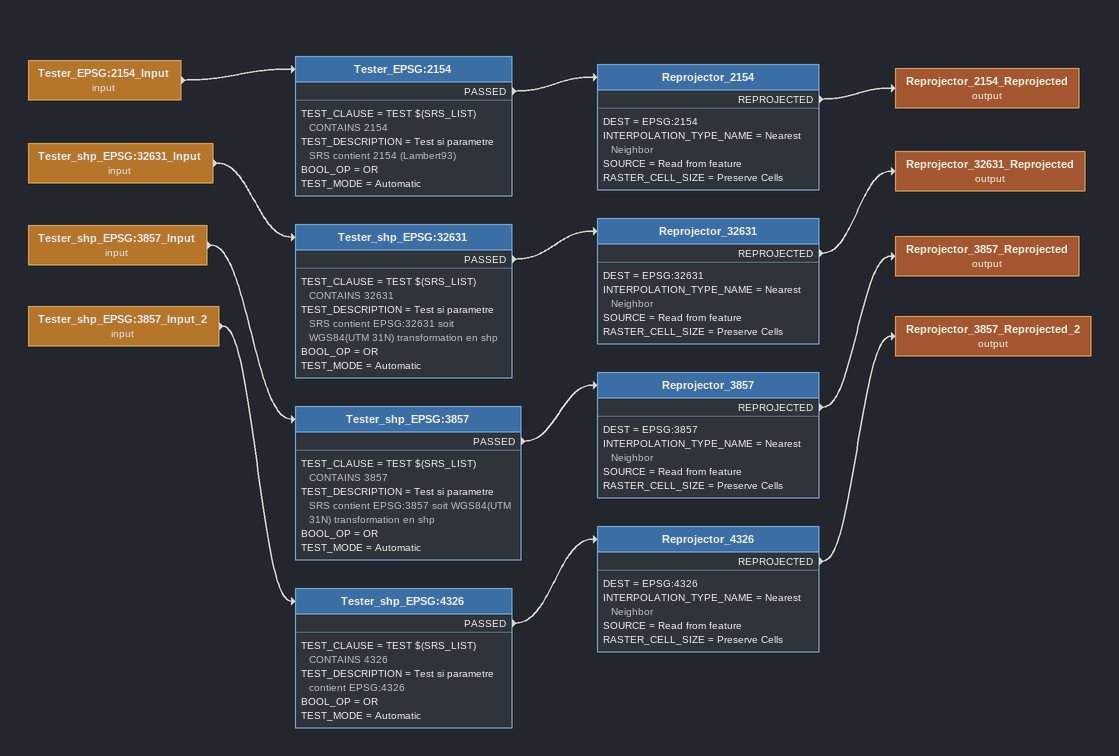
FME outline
Tester_EPSG:2154_Input (input)
    -> Tester_EPSG:2154
Tester_EPSG:2154
    TEST_CLAUSE = TEST $(SRS_LIST) CONTAINS 2154
    TEST_DESCRIPTION = Test si parametre SRS contient 2154 (Lambert93)
    BOOL_OP = OR
    TEST_MODE = Automatic
    PASSED -> Reprojector_2154
Reprojector_2154
    DEST = EPSG:2154
    INTERPOLATION_TYPE_NAME = Nearest Neighbor
    SOURCE = Read from feature
    RASTER_CELL_SIZE = Preserve Cells
    REPROJECTED -> Reprojector_2154_Reprojected (output)
Reprojector_2154_Reprojected (output)
Tester_shp_EPSG:32631_Input (input)
    -> Tester_shp_EPSG:32631
Tester_shp_EPSG:32631
    TEST_CLAUSE = TEST $(SRS_LIST) CONTAINS 32631
    TEST_DESCRIPTION = Test si parametre SRS contient EPSG:32631 soit WGS84(UTM 31N) transformation en shp
    BOOL_OP = OR
    TEST_MODE = Automatic
    PASSED -> Reprojector_32631
Reprojector_32631
    DEST = EPSG:32631
    INTERPOLATION_TYPE_NAME = Nearest Neighbor
    SOURCE = Read from feature
    RASTER_CELL_SIZE = Preserve Cells
    REPROJECTED -> Reprojector_32631_Reprojected (output)
Reprojector_32631_Reprojected (output)
Tester_shp_EPSG:3857_Input (input)
    -> Tester_shp_EPSG:3857
Tester_shp_EPSG:3857
    TEST_CLAUSE = TEST $(SRS_LIST) CONTAINS 3857
    TEST_DESCRIPTION = Test si parametre SRS contient EPSG:3857 soit WGS84(UTM 31N) transformation en shp
    BOOL_OP = OR
    TEST_MODE = Automatic
    PASSED -> Reprojector_3857
Reprojector_3857
    DEST = EPSG:3857
    INTERPOLATION_TYPE_NAME = Nearest Neighbor
    SOURCE = Read from feature
    RASTER_CELL_SIZE = Preserve Cells
    REPROJECTED -> Reprojector_3857_Reprojected (output)
Reprojector_3857_Reprojected (output)
Tester_shp_EPSG:3857_Input_2 (input)
    -> Tester_shp_EPSG:4326
Tester_shp_EPSG:4326
    TEST_CLAUSE = TEST $(SRS_LIST) CONTAINS 4326
    TEST_DESCRIPTION = Test si parametre contient EPSG:4326
    BOOL_OP = OR
    TEST_MODE = Automatic
    PASSED -> Reprojector_4326
Reprojector_4326
    DEST = EPSG:4326
    INTERPOLATION_TYPE_NAME = Nearest Neighbor
    SOURCE = Read from feature
    RASTER_CELL_SIZE = Preserve Cells
    REPROJECTED -> Reprojector_3857_Reprojected_2 (output)
Reprojector_3857_Reprojected_2 (output)
